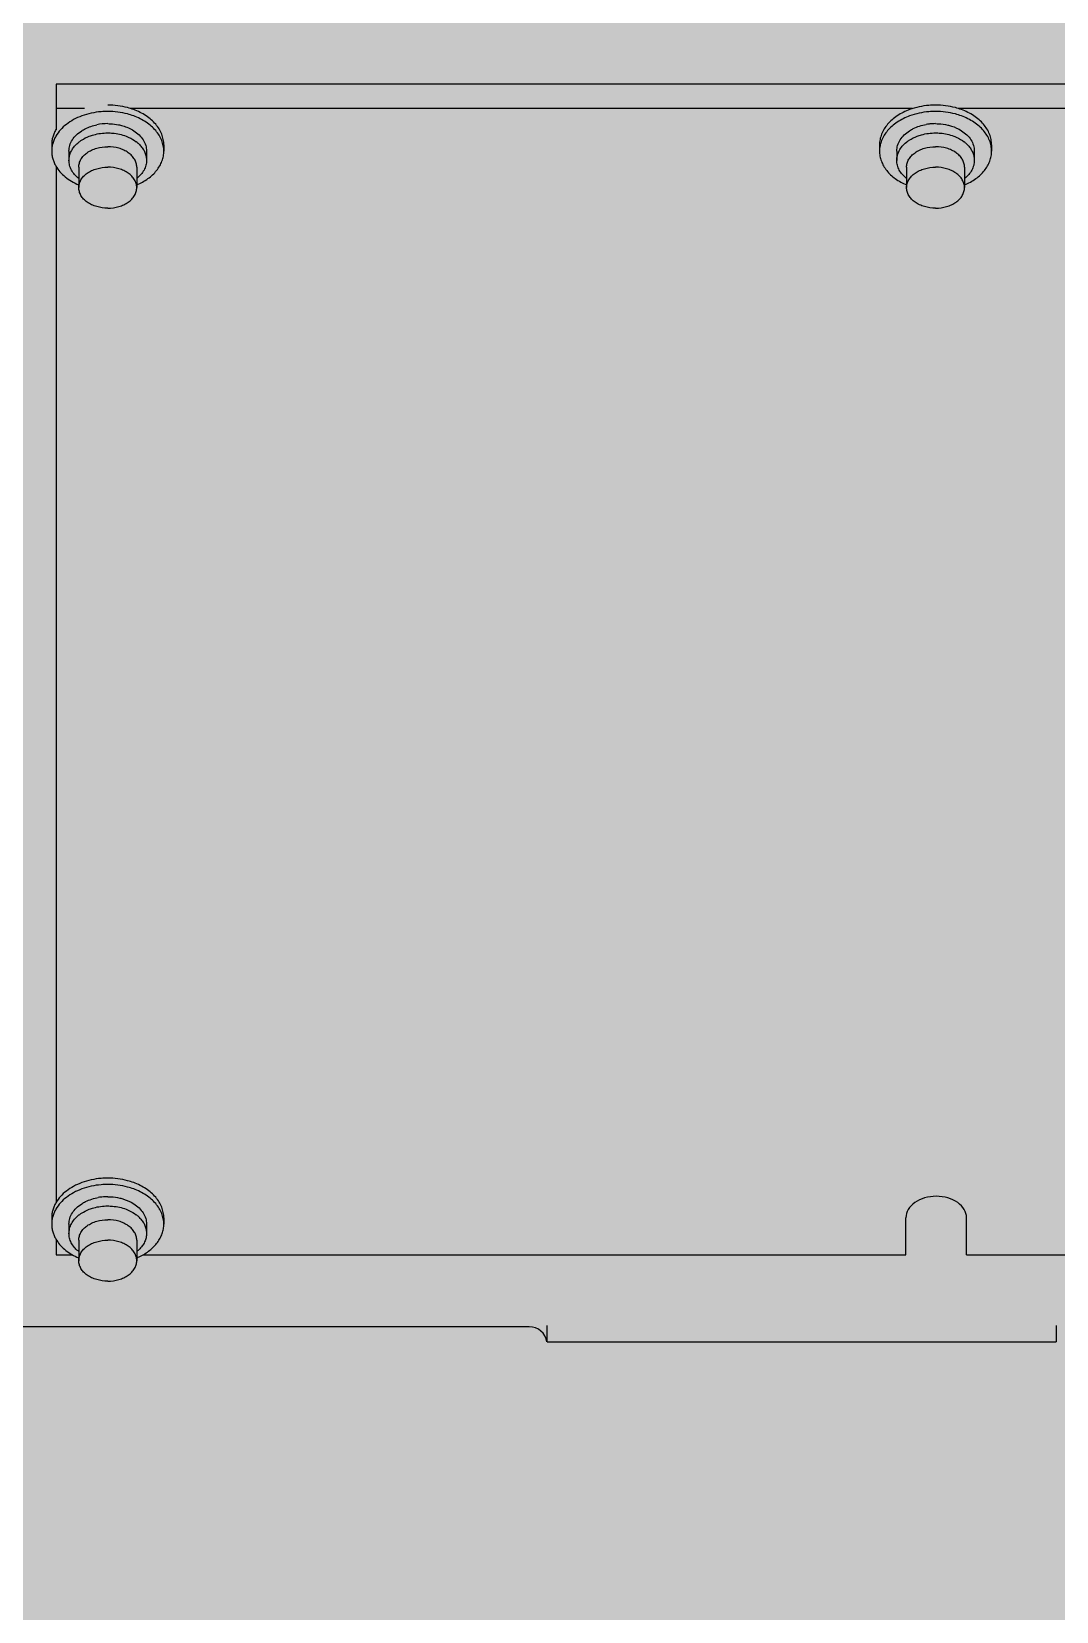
# Model space of a CAD drawing. Header units: millimetres. Extents: x -18489 to 17339, y -1599 to 10961.
# Drawn here: x -16731.27 to -16712.42, y 2468.81 to 2497.87 of the extents above; entities that cross this region are included whole.
import ezdxf

# ---------------------------------------------------------------- set-up
doc = ezdxf.new("R2010")
doc.units = ezdxf.units.MM
for name, color, linetype in [('188K-SM-03-F10-MECH-EQ-Y2257103$0$0 Xref', 8, 'Continuous'), ('188K-SM-03-F10-MECH-EQ-Y2257103$0$M-EQU-FOUNDATION', 8, 'Continuous'), ('188K-SM-03-F10-MECH-EQ-Y2257103$0$Micron CUP L10 HVAC EQU$0$M-MECH-EQU', 136, 'Continuous'), ('188K-SM-03-F10-MECH-EQ-Y2257103$0$Micron CUP L10 HVAC EQU$0$M-PHASE1 AREA', 252, 'Continuous')]:
    doc.layers.add(name, color=color, linetype=linetype)
pattern_1 = [(50, (4473.52, 709.2), (54.6554, -4.78173), [5.715, -62.865]), (355, (4473.52, 709.2), (-10.57303, 57.31705), [4.572, -50.29218]), (100.45144, (4478.076, 708.8), (44.08237, 52.53533), [4.857, -53.42707]), (46.1842, (4473.52, 724.44), (81.32371, -12.6127), [8.5725, -94.2975]), (96.63556, (4480.3, 723.39), (71.22124, 74.22784), [7.2855, -80.14068]), (351.18415, (4473.52, 724.44), (71.22124, 74.22784), [6.858, -75.43792]), (21, (4481.14, 720.63), (45.48432, -30.67956), [5.715, -62.865]), (326, (4481.14, 720.63), (18.54061, 55.25639), [4.572, -50.292]), (71.45144, (4484.93, 718.07), (64.02493, 24.57683), [4.857, -53.42698]), (37.5, (4473.521, 709.2), (0.926581, 25.366512), [0, -49.6824, 0, -51.054, 0, -50.4825]), (7.5, (4473.52, 709.2), (20.0459, 30.054172), [0, -29.1084, 0, -48.5394, 0, -19.2405]), (327.5, (4456.529, 709.2), (40.677179, -1.718623), [0, -19.05, 0, -59.436, 0, -78.867]), (317.5, (4448.91, 709.2), (44.438754, 7.62795), [0, -24.765, 0, -39.4716, 0, -56.007])]

# ---------------------------------------------------------------- blocks, each defined once
blk = doc.blocks.new('188K-SM-03-F10-MECH-EQ-Y2257103$0$Micron CUP L10 HVAC EQU$0$A$C0c53ceb0')
at = {"layer": '188K-SM-03-F10-MECH-EQ-Y2257103$0$Micron CUP L10 HVAC EQU$0$M-PHASE1 AREA'}
for p, q in [((-5553.19549, 15794.82288), (-5876.70469, 15794.82288)), ((-5876.70469, 15794.82288), (-5876.70469, 15786.46421)), ((-5871.44034, 15790.33748), (-5876.70469, 15790.33748)), ((-5719.20072, 15790.33748), (-5862.93909, 15790.33748)), ((-5566.96109, 15790.33748), (-5710.69947, 15790.33748)), ((-5877.49761, 15783.69909), (-5877.49761, 15782.53288)), ((-5856.88183, 15783.69909), (-5856.88183, 15782.53288)), ((-5725.25798, 15783.69909), (-5725.25798, 15782.53288)), ((-5704.6422, 15783.69909), (-5704.6422, 15782.53288)), ((-5874.31961, 15782.53288), (-5874.31961, 15780.82843)), ((-5860.05983, 15782.53288), (-5860.05983, 15780.82843)), ((-5722.07998, 15782.53288), (-5722.07998, 15780.82843)), ((-5707.8202, 15782.53288), (-5707.8202, 15780.82843)), ((-5876.70469, 15779.76775), (-5876.70469, 15589.10648)), ((-5872.5181, 15779.57251), (-5872.5181, 15775.80478)), ((-5861.86133, 15779.57251), (-5861.86133, 15775.80478)), ((-5720.27848, 15779.57251), (-5720.27848, 15775.80478)), ((-5709.6217, 15779.57251), (-5709.6217, 15775.80478)), ((-5877.49761, 15586.34136), (-5877.49761, 15585.17515)), ((-5856.88183, 15586.34136), (-5856.88183, 15585.17515)), ((-5720.40535, 15579.52354), (-5720.40535, 15586.34136)), ((-5709.24111, 15579.52354), (-5709.24111, 15586.34136)), ((-5874.31961, 15585.17515), (-5874.31961, 15583.4707)), ((-5860.05983, 15585.17515), (-5860.05983, 15583.4707)), ((-5876.70469, 15582.41002), (-5876.70469, 15579.52354)), ((-5872.5181, 15582.21478), (-5872.5181, 15578.44705)), ((-5861.86133, 15582.21478), (-5861.86133, 15578.44705)), ((-5876.70469, 15579.52354), (-5873.66958, 15579.52354)), ((-5860.70985, 15579.52354), (-5720.40535, 15579.52354)), ((-5709.24111, 15579.52354), (-5569.19033, 15579.52354)), ((-5789.67437, 15566.28856), (-5905.70634, 15566.28856)), ((-5786.37585, 15563.4975), (-5786.37585, 15566.52208)), ((-5692.74848, 15566.52208), (-5692.74848, 15563.4975)), ((-5786.37585, 15563.4975), (-5692.74848, 15563.4975))]:
    blk.add_line(p, q, dxfattribs=at)
for centre, radius, start, end in [((-5867.2027, 15777.72024), 9.85425, 89.9245055, 101.54312), ((-5714.98552, 15777.84021), 9.73227, 97.1739976, 100.0449696), ((-5714.96839, 15777.71248), 9.86114, 96.1744783, 97.1800614), ((-5714.95133, 15777.54409), 10.03038, 89.9929258, 96.1678883), ((-5868.75148, 15779.4425), 6.05109, 127.5022766, 131.014385), ((-5865.66694, 15779.39478), 6.11268, 49.0033146, 52.4800237), ((-5716.42433, 15779.33262), 6.19155, 127.5258068, 128.9357053), ((-5713.36988, 15779.4672), 6.02027, 46.9069085, 52.4938278), ((-5713.02108, 15779.84822), 5.50374, 42.7749544, 46.8486984), ((-5867.22514, 15580.48248), 9.73227, 97.1739976, 100.0449696), ((-5867.20801, 15580.35475), 9.86114, 96.1744783, 97.1800614), ((-5867.19095, 15580.18636), 10.03038, 89.9929258, 96.1678883), ((-5868.66396, 15581.97489), 6.19155, 127.5258068, 128.9357053), ((-5865.60951, 15582.10947), 6.02027, 46.9069085, 52.4938278), ((-5865.2607, 15582.49049), 5.50374, 42.7749544, 46.8486984), ((-5865.49568, 15584.70025), 5.84634, 308.528757, 313.6162458), ((-5867.99542, 15589.53259), 11.52164, 244.948865, 246.842348), ((-5868.74194, 15584.8695), 6.06708, 229.7708212, 231.4191546), ((-5866.3729, 15589.50598), 11.4928, 293.1588691, 296.1903204), ((-5789.67437, 15562.99004), 3.29853, 8.8498831, 90)]:
    blk.add_arc(centre, radius, start, end, dxfattribs=at)
for points, knots in [([(-5867.18972, 15789.82166), (-5867.60222, 15789.82166), (-5869.21898, 15789.75322), (-5870.82762, 15789.41204), (-5871.95851, 15788.99473)], [0, 0, 0, 0, 0.254957247, 1, 1, 1, 1]), ([(-5862.42092, 15790.16094), (-5862.79178, 15790.29779), (-5864.3362, 15790.78471), (-5865.96695, 15790.98786), (-5867.18972, 15790.98786)], [0, 0, 0, 0, 0.244303598, 1, 1, 1, 1]), ([(-5862.42092, 15788.99473), (-5862.79178, 15789.13158), (-5864.3362, 15789.6185), (-5865.96695, 15789.82166), (-5867.18972, 15789.82166)], [0, 0, 0, 0, 0.244303598, 1, 1, 1, 1]), ([(-5856.88183, 15783.69909), (-5856.88183, 15784.03058), (-5856.94708, 15784.70126), (-5857.23736, 15785.68245), (-5857.71342, 15786.6244), (-5858.3648, 15787.50918), (-5859.17856, 15788.32141), (-5860.48476, 15789.30811), (-5861.62205, 15789.86615), (-5862.42092, 15790.16094)], [0, 0, 0, 0, 0.109955226, 0.22189253, 0.337552064, 0.458254815, 0.584817439, 0.717546671, 1, 1, 1, 1]), ([(-5719.71888, 15790.16094), (-5720.51776, 15789.86615), (-5721.65504, 15789.30811), (-5722.96125, 15788.32141), (-5723.77501, 15787.50918), (-5724.42639, 15786.6244), (-5724.90245, 15785.68245), (-5725.19273, 15784.70126), (-5725.25798, 15784.03058), (-5725.25798, 15783.69909)], [0, 0, 0, 0, 0.282453329, 0.415182561, 0.541745185, 0.662447936, 0.77810747, 0.890044774, 1, 1, 1, 1]), ([(-5714.95009, 15790.98786), (-5715.36259, 15790.98786), (-5716.97936, 15790.91942), (-5718.588, 15790.57824), (-5719.71888, 15790.16094)], [0, 0, 0, 0, 0.254957247, 1, 1, 1, 1]), ([(-5714.95009, 15789.82166), (-5715.36259, 15789.82166), (-5716.97936, 15789.75322), (-5718.588, 15789.41204), (-5719.71888, 15788.99473)], [0, 0, 0, 0, 0.254957247, 1, 1, 1, 1]), ([(-5710.1813, 15790.16094), (-5710.55215, 15790.29779), (-5712.09657, 15790.78471), (-5713.72733, 15790.98786), (-5714.95009, 15790.98786)], [0, 0, 0, 0, 0.244303598, 1, 1, 1, 1]), ([(-5710.1813, 15788.99473), (-5710.55215, 15789.13158), (-5712.09657, 15789.6185), (-5713.72733, 15789.82166), (-5714.95009, 15789.82166)], [0, 0, 0, 0, 0.244303598, 1, 1, 1, 1]), ([(-5704.6422, 15783.69909), (-5704.6422, 15784.03058), (-5704.70745, 15784.70126), (-5704.99773, 15785.68245), (-5705.4738, 15786.6244), (-5706.12517, 15787.50918), (-5706.93894, 15788.32141), (-5708.24514, 15789.30811), (-5709.38242, 15789.86615), (-5710.1813, 15790.16094)], [0, 0, 0, 0, 0.109955226, 0.22189253, 0.337552064, 0.458254815, 0.584817439, 0.717546671, 1, 1, 1, 1]), ([(-5871.95851, 15788.99473), (-5872.47941, 15788.80252), (-5873.47137, 15788.35854), (-5874.8047, 15787.50019), (-5875.91048, 15786.48857), (-5876.48903, 15785.70754), (-5876.72382, 15785.30357)], [0, 0, 0, 0, 0.271324072, 0.528954938, 0.771670897, 1, 1, 1, 1]), ([(-5871.96324, 15786.27778), (-5871.76057, 15786.40696), (-5870.88755, 15786.90131), (-5869.92085, 15787.22223), (-5869.17459, 15787.37517)], [0, 0, 0, 0, 0.239828746, 1, 1, 1, 1]), ([(-5867.18972, 15787.57447), (-5867.02226, 15787.57447), (-5866.3568, 15787.55786), (-5865.69283, 15787.47518), (-5865.20484, 15787.37517)], [0, 0, 0, 0, 0.251592862, 1, 1, 1, 1]), ([(-5865.20484, 15787.37517), (-5864.94958, 15787.32286), (-5863.97721, 15787.08167), (-5863.04139, 15786.67625), (-5862.4162, 15786.27778)], [0, 0, 0, 0, 0.26006325, 1, 1, 1, 1]), ([(-5856.88183, 15782.53288), (-5856.88183, 15782.86437), (-5856.94708, 15783.53505), (-5857.23736, 15784.51625), (-5857.71342, 15785.4582), (-5858.3648, 15786.34298), (-5859.17856, 15787.15521), (-5860.48476, 15788.14191), (-5861.62205, 15788.69994), (-5862.42092, 15788.99473)], [0, 0, 0, 0, 0.109955226, 0.22189253, 0.337552064, 0.458254815, 0.584817439, 0.717546671, 1, 1, 1, 1]), ([(-5719.71888, 15788.99473), (-5720.51776, 15788.69994), (-5721.65504, 15788.14191), (-5722.96125, 15787.15521), (-5723.77501, 15786.34298), (-5724.42639, 15785.4582), (-5724.90245, 15784.51625), (-5725.19273, 15783.53505), (-5725.25798, 15782.86437), (-5725.25798, 15782.53288)], [0, 0, 0, 0, 0.282453329, 0.415182561, 0.541745185, 0.662447936, 0.77810747, 0.890044774, 1, 1, 1, 1]), ([(-5719.72361, 15786.27778), (-5719.50422, 15786.41761), (-5718.55473, 15786.9499), (-5717.49722, 15787.27903), (-5716.68303, 15787.42329)], [0, 0, 0, 0, 0.239330495, 1, 1, 1, 1]), ([(-5714.95009, 15787.57447), (-5714.76098, 15787.57447), (-5714.01095, 15787.55334), (-5713.26299, 15787.44817), (-5712.71656, 15787.32071)], [0, 0, 0, 0, 0.252084477, 1, 1, 1, 1]), ([(-5712.71656, 15787.32071), (-5712.48459, 15787.2666), (-5711.5996, 15787.02429), (-5710.74952, 15786.64296), (-5710.17657, 15786.27778)], [0, 0, 0, 0, 0.25958004, 1, 1, 1, 1]), ([(-5704.6422, 15782.53288), (-5704.6422, 15782.86437), (-5704.70745, 15783.53505), (-5704.99773, 15784.51625), (-5705.4738, 15785.4582), (-5706.12517, 15786.34298), (-5706.93894, 15787.15521), (-5708.24514, 15788.14191), (-5709.38242, 15788.69994), (-5710.1813, 15788.99473)], [0, 0, 0, 0, 0.109955226, 0.22189253, 0.337552064, 0.458254815, 0.584817439, 0.717546671, 1, 1, 1, 1]), ([(-5876.72382, 15786.46977), (-5876.84927, 15786.25392), (-5877.07205, 15785.81224), (-5877.31665, 15785.11968), (-5877.46456, 15784.41304), (-5877.49761, 15783.93612), (-5877.49761, 15783.69909)], [0, 0, 0, 0, 0.257512723, 0.508724866, 0.755506666, 1, 1, 1, 1]), ([(-5876.72382, 15785.30357), (-5876.84927, 15785.08772), (-5877.07205, 15784.64604), (-5877.31665, 15783.95348), (-5877.46456, 15783.24684), (-5877.49761, 15782.76991), (-5877.49761, 15782.53288)], [0, 0, 0, 0, 0.257512723, 0.508724866, 0.755506666, 1, 1, 1, 1]), ([(-5874.31959, 15782.53288), (-5874.31959, 15782.8859), (-5874.20976, 15783.6105), (-5873.73135, 15784.63005), (-5872.96908, 15785.54805), (-5872.31944, 15786.05076), (-5871.96324, 15786.27778)], [0, 0, 0, 0, 0.229920631, 0.469253804, 0.72489402, 1, 1, 1, 1]), ([(-5873.15862, 15783.58592), (-5873.12474, 15783.62259), (-5872.98525, 15783.76931), (-5872.83757, 15783.90821), (-5872.7225, 15784.00832)], [0, 0, 0, 0, 0.246618863, 1, 1, 1, 1]), ([(-5872.43535, 15784.24301), (-5872.30009, 15784.3469), (-5871.72113, 15784.75525), (-5871.08001, 15785.07264), (-5870.57793, 15785.26438)], [0, 0, 0, 0, 0.24089007, 1, 1, 1, 1]), ([(-5870.57793, 15785.26438), (-5870.31562, 15785.36455), (-5869.22037, 15785.72137), (-5868.05982, 15785.87002), (-5867.18972, 15785.87002)], [0, 0, 0, 0, 0.243974103, 1, 1, 1, 1]), ([(-5867.18972, 15785.87002), (-5866.89599, 15785.87002), (-5865.7461, 15785.8199), (-5864.60217, 15785.57015), (-5863.8015, 15785.26438)], [0, 0, 0, 0, 0.255236185, 1, 1, 1, 1]), ([(-5863.8015, 15785.26438), (-5863.62998, 15785.19888), (-5862.97725, 15784.92488), (-5862.3599, 15784.5624), (-5861.94409, 15784.24301)], [0, 0, 0, 0, 0.259357224, 1, 1, 1, 1]), ([(-5862.4162, 15786.27778), (-5862.05999, 15786.05076), (-5861.41036, 15785.54805), (-5860.64809, 15784.63005), (-5860.16967, 15783.6105), (-5860.05984, 15782.8859), (-5860.05984, 15782.53288)], [0, 0, 0, 0, 0.27510598, 0.530746196, 0.770079369, 1, 1, 1, 1]), ([(-5861.65693, 15784.00832), (-5861.61821, 15783.97464), (-5861.46723, 15783.83978), (-5861.32337, 15783.69691), (-5861.22081, 15783.58592)], [0, 0, 0, 0, 0.253488751, 1, 1, 1, 1]), ([(-5722.07997, 15782.53288), (-5722.07997, 15782.8859), (-5721.97014, 15783.6105), (-5721.49172, 15784.63005), (-5720.72945, 15785.54805), (-5720.07982, 15786.05076), (-5719.72361, 15786.27778)], [0, 0, 0, 0, 0.229920631, 0.469253804, 0.72489402, 1, 1, 1, 1]), ([(-5722.07997, 15780.82843), (-5722.07997, 15781.13128), (-5722.00009, 15781.74895), (-5721.6485, 15782.63419), (-5721.08075, 15783.45548), (-5720.58762, 15783.92877), (-5720.3154, 15784.14872)], [0, 0, 0, 0, 0.234069694, 0.475329886, 0.729505668, 1, 1, 1, 1]), ([(-5720.19572, 15784.24301), (-5720.06047, 15784.3469), (-5719.4815, 15784.75525), (-5718.84038, 15785.07264), (-5718.3383, 15785.26438)], [0, 0, 0, 0, 0.24089007, 1, 1, 1, 1]), ([(-5718.3383, 15785.26438), (-5718.07599, 15785.36455), (-5716.98075, 15785.72137), (-5715.8202, 15785.87002), (-5714.95009, 15785.87002)], [0, 0, 0, 0, 0.243974103, 1, 1, 1, 1]), ([(-5714.95009, 15785.87002), (-5714.65637, 15785.87002), (-5713.50648, 15785.8199), (-5712.36255, 15785.57015), (-5711.56188, 15785.26438)], [0, 0, 0, 0, 0.255236185, 1, 1, 1, 1]), ([(-5711.56188, 15785.26438), (-5711.39036, 15785.19888), (-5710.73763, 15784.92488), (-5710.12027, 15784.5624), (-5709.70446, 15784.24301)], [0, 0, 0, 0, 0.259357224, 1, 1, 1, 1]), ([(-5710.17657, 15786.27778), (-5709.82037, 15786.05076), (-5709.17073, 15785.54805), (-5708.40846, 15784.63005), (-5707.93005, 15783.6105), (-5707.82022, 15782.8859), (-5707.82022, 15782.53288)], [0, 0, 0, 0, 0.27510598, 0.530746196, 0.770079369, 1, 1, 1, 1]), ([(-5877.49761, 15782.53288), (-5877.49761, 15782.29585), (-5877.46456, 15781.81892), (-5877.31665, 15781.11228), (-5877.07205, 15780.41972), (-5876.84927, 15779.97805), (-5876.72382, 15779.76219)], [0, 0, 0, 0, 0.244493334, 0.491275134, 0.742487277, 1, 1, 1, 1]), ([(-5874.31959, 15780.82843), (-5874.31959, 15781.07199), (-5874.26855, 15781.56545), (-5874.0418, 15782.28495), (-5873.67099, 15782.9716), (-5873.34184, 15783.38761), (-5873.15862, 15783.58592)], [0, 0, 0, 0, 0.238846911, 0.482532129, 0.735232997, 1, 1, 1, 1]), ([(-5872.52548, 15777.48441), (-5872.80197, 15777.70501), (-5873.30301, 15778.1803), (-5873.88044, 15779.00714), (-5874.23826, 15779.89964), (-5874.31959, 15780.52292), (-5874.31959, 15780.82843)], [0, 0, 0, 0, 0.270746738, 0.524995294, 0.766149282, 1, 1, 1, 1]), ([(-5872.51809, 15779.57251), (-5872.51809, 15779.8199), (-5872.4463, 15780.32621), (-5872.13215, 15781.04467), (-5871.62822, 15781.70075), (-5870.95724, 15782.27088), (-5870.14531, 15782.73632), (-5868.89973, 15783.20211), (-5867.8761, 15783.34025), (-5867.18972, 15783.34025)], [0, 0, 0, 0, 0.103362596, 0.210478727, 0.324204974, 0.446028764, 0.576049326, 0.713211012, 1, 1, 1, 1]), ([(-5861.86135, 15779.57251), (-5861.86135, 15779.8199), (-5861.93314, 15780.32621), (-5862.24729, 15781.04467), (-5862.75121, 15781.70075), (-5863.4222, 15782.27088), (-5864.23412, 15782.73632), (-5865.4797, 15783.20211), (-5866.50333, 15783.34025), (-5867.18972, 15783.34025)], [0, 0, 0, 0, 0.103362596, 0.210478727, 0.324204974, 0.446028764, 0.576049326, 0.713211012, 1, 1, 1, 1]), ([(-5860.05984, 15780.82843), (-5860.05984, 15780.52292), (-5860.14117, 15779.89964), (-5860.49899, 15779.00714), (-5861.07643, 15778.1803), (-5861.57746, 15777.70501), (-5861.85395, 15777.48441)], [0, 0, 0, 0, 0.233850718, 0.475004706, 0.729253262, 1, 1, 1, 1]), ([(-5861.85299, 15776.29702), (-5861.12714, 15776.6076), (-5860.09908, 15777.17479), (-5858.92726, 15778.14151), (-5858.19995, 15778.92577), (-5857.61974, 15779.77103), (-5857.19687, 15780.66411), (-5856.93958, 15781.58981), (-5856.88183, 15782.22068), (-5856.88183, 15782.53288)], [0, 0, 0, 0, 0.280801595, 0.412884769, 0.539134721, 0.659942893, 0.776135559, 0.888958728, 1, 1, 1, 1]), ([(-5861.22081, 15783.58592), (-5861.03759, 15783.38761), (-5860.70844, 15782.9716), (-5860.33764, 15782.28495), (-5860.11089, 15781.56545), (-5860.05984, 15781.07199), (-5860.05984, 15780.82843)], [0, 0, 0, 0, 0.264767003, 0.517467871, 0.761153089, 1, 1, 1, 1]), ([(-5725.25798, 15782.53288), (-5725.25798, 15782.22068), (-5725.20023, 15781.58981), (-5724.94293, 15780.66411), (-5724.52007, 15779.77103), (-5723.93986, 15778.92577), (-5723.21255, 15778.14151), (-5722.04073, 15777.17479), (-5721.01267, 15776.6076), (-5720.28682, 15776.29702)], [0, 0, 0, 0, 0.111041272, 0.223864441, 0.340057107, 0.460865279, 0.587115231, 0.719198405, 1, 1, 1, 1]), ([(-5720.28586, 15777.48441), (-5720.56235, 15777.70501), (-5721.06338, 15778.1803), (-5721.64082, 15779.00714), (-5721.99864, 15779.89964), (-5722.07997, 15780.52292), (-5722.07997, 15780.82843)], [0, 0, 0, 0, 0.270746738, 0.524995294, 0.766149282, 1, 1, 1, 1]), ([(-5720.27846, 15779.57251), (-5720.27846, 15779.8199), (-5720.20667, 15780.32621), (-5719.89252, 15781.04467), (-5719.3886, 15781.70075), (-5718.71761, 15782.27088), (-5717.90568, 15782.73632), (-5716.6601, 15783.20211), (-5715.63647, 15783.34025), (-5714.95009, 15783.34025)], [0, 0, 0, 0, 0.103362596, 0.210478727, 0.324204974, 0.446028764, 0.576049326, 0.713211012, 1, 1, 1, 1]), ([(-5709.62172, 15779.57251), (-5709.62172, 15779.8199), (-5709.69351, 15780.32621), (-5710.00766, 15781.04467), (-5710.51158, 15781.70075), (-5711.18257, 15782.27088), (-5711.9945, 15782.73632), (-5713.24008, 15783.20211), (-5714.26371, 15783.34025), (-5714.95009, 15783.34025)], [0, 0, 0, 0, 0.103362596, 0.210478727, 0.324204974, 0.446028764, 0.576049326, 0.713211012, 1, 1, 1, 1]), ([(-5707.82022, 15780.82843), (-5707.82022, 15780.52292), (-5707.90155, 15779.89964), (-5708.25936, 15779.00714), (-5708.8368, 15778.1803), (-5709.33784, 15777.70501), (-5709.61433, 15777.48441)], [0, 0, 0, 0, 0.233850718, 0.475004706, 0.729253262, 1, 1, 1, 1]), ([(-5709.61336, 15776.29702), (-5708.88752, 15776.6076), (-5707.85946, 15777.17479), (-5706.68763, 15778.14151), (-5705.96032, 15778.92577), (-5705.38011, 15779.77103), (-5704.95725, 15780.66411), (-5704.69995, 15781.58981), (-5704.6422, 15782.22068), (-5704.6422, 15782.53288)], [0, 0, 0, 0, 0.280801595, 0.412884769, 0.539134721, 0.659942893, 0.776135559, 0.888958728, 1, 1, 1, 1]), ([(-5708.98119, 15783.58592), (-5708.79797, 15783.38761), (-5708.46882, 15782.9716), (-5708.09801, 15782.28495), (-5707.87126, 15781.56545), (-5707.82022, 15781.07199), (-5707.82022, 15780.82843)], [0, 0, 0, 0, 0.264767003, 0.517467871, 0.761153089, 1, 1, 1, 1]), ([(-5876.72382, 15779.76219), (-5876.51077, 15779.39561), (-5875.99529, 15778.68459), (-5875.02183, 15777.74706), (-5873.85374, 15776.93197), (-5872.98387, 15776.49275), (-5872.52645, 15776.29702)], [0, 0, 0, 0, 0.230036648, 0.473173706, 0.730068369, 1, 1, 1, 1]), ([(-5872.51809, 15775.80478), (-5872.51809, 15776.05216), (-5872.4463, 15776.55847), (-5872.13215, 15777.27693), (-5871.62822, 15777.93302), (-5870.95724, 15778.50315), (-5870.14531, 15778.96858), (-5868.89973, 15779.43438), (-5867.8761, 15779.57251), (-5867.18972, 15779.57251)], [0, 0, 0, 0, 0.103362596, 0.210478727, 0.324204974, 0.446028764, 0.576049326, 0.713211012, 1, 1, 1, 1]), ([(-5861.86135, 15775.80478), (-5861.86135, 15776.05216), (-5861.93314, 15776.55847), (-5862.24729, 15777.27693), (-5862.75121, 15777.93302), (-5863.4222, 15778.50315), (-5864.23412, 15778.96858), (-5865.4797, 15779.43438), (-5866.50333, 15779.57251), (-5867.18972, 15779.57251)], [0, 0, 0, 0, 0.103362596, 0.210478727, 0.324204974, 0.446028764, 0.576049326, 0.713211012, 1, 1, 1, 1]), ([(-5720.27846, 15775.80478), (-5720.27846, 15776.05216), (-5720.20667, 15776.55847), (-5719.89252, 15777.27693), (-5719.3886, 15777.93302), (-5718.71761, 15778.50315), (-5717.90568, 15778.96858), (-5716.6601, 15779.43438), (-5715.63647, 15779.57251), (-5714.95009, 15779.57251)], [0, 0, 0, 0, 0.103362596, 0.210478727, 0.324204974, 0.446028764, 0.576049326, 0.713211012, 1, 1, 1, 1]), ([(-5709.62172, 15775.80478), (-5709.62172, 15776.05216), (-5709.69351, 15776.55847), (-5710.00766, 15777.27693), (-5710.51158, 15777.93302), (-5711.18257, 15778.50315), (-5711.9945, 15778.96858), (-5713.24008, 15779.43438), (-5714.26371, 15779.57251), (-5714.95009, 15779.57251)], [0, 0, 0, 0, 0.103362596, 0.210478727, 0.324204974, 0.446028764, 0.576049326, 0.713211012, 1, 1, 1, 1]), ([(-5867.18972, 15772.03704), (-5867.8761, 15772.03704), (-5868.89973, 15772.17518), (-5870.14531, 15772.64097), (-5870.95724, 15773.10641), (-5871.62822, 15773.67654), (-5872.13215, 15774.33262), (-5872.4463, 15775.05108), (-5872.51809, 15775.55739), (-5872.51809, 15775.80478)], [0, 0, 0, 0, 0.286788988, 0.423950674, 0.553971236, 0.675795026, 0.789521273, 0.896637404, 1, 1, 1, 1]), ([(-5867.18972, 15772.03704), (-5866.50333, 15772.03704), (-5865.4797, 15772.17518), (-5864.23412, 15772.64097), (-5863.4222, 15773.10641), (-5862.75121, 15773.67654), (-5862.24729, 15774.33262), (-5861.93314, 15775.05108), (-5861.86135, 15775.55739), (-5861.86135, 15775.80478)], [0, 0, 0, 0, 0.286788988, 0.423950674, 0.553971236, 0.675795026, 0.789521273, 0.896637404, 1, 1, 1, 1]), ([(-5714.95009, 15772.03704), (-5715.63647, 15772.03704), (-5716.6601, 15772.17518), (-5717.90568, 15772.64097), (-5718.71761, 15773.10641), (-5719.3886, 15773.67654), (-5719.89252, 15774.33262), (-5720.20667, 15775.05108), (-5720.27846, 15775.55739), (-5720.27846, 15775.80478)], [0, 0, 0, 0, 0.286788988, 0.423950674, 0.553971236, 0.675795026, 0.789521273, 0.896637404, 1, 1, 1, 1]), ([(-5714.95009, 15772.03704), (-5714.26371, 15772.03704), (-5713.24008, 15772.17518), (-5711.9945, 15772.64097), (-5711.18257, 15773.10641), (-5710.51158, 15773.67654), (-5710.00766, 15774.33262), (-5709.69351, 15775.05108), (-5709.62172, 15775.55739), (-5709.62172, 15775.80478)], [0, 0, 0, 0, 0.286788988, 0.423950674, 0.553971236, 0.675795026, 0.789521273, 0.896637404, 1, 1, 1, 1]), ([(-5871.95851, 15592.80321), (-5872.47941, 15592.61099), (-5873.47137, 15592.16702), (-5874.8047, 15591.30866), (-5875.91048, 15590.29705), (-5876.48903, 15589.51602), (-5876.72382, 15589.11204)], [0, 0, 0, 0, 0.271324072, 0.528954938, 0.771670897, 1, 1, 1, 1]), ([(-5867.18972, 15593.63013), (-5867.60222, 15593.63013), (-5869.21898, 15593.56169), (-5870.82762, 15593.22051), (-5871.95851, 15592.80321)], [0, 0, 0, 0, 0.254957247, 1, 1, 1, 1]), ([(-5867.18972, 15592.46393), (-5867.60222, 15592.46393), (-5869.21898, 15592.39549), (-5870.82762, 15592.05431), (-5871.95851, 15591.637)], [0, 0, 0, 0, 0.254957247, 1, 1, 1, 1]), ([(-5862.42092, 15592.80321), (-5862.79178, 15592.94006), (-5864.3362, 15593.42698), (-5865.96695, 15593.63013), (-5867.18972, 15593.63013)], [0, 0, 0, 0, 0.244303598, 1, 1, 1, 1]), ([(-5862.42092, 15591.637), (-5862.79178, 15591.77385), (-5864.3362, 15592.26077), (-5865.96695, 15592.46393), (-5867.18972, 15592.46393)], [0, 0, 0, 0, 0.244303598, 1, 1, 1, 1]), ([(-5856.88183, 15586.34136), (-5856.88183, 15586.67285), (-5856.94708, 15587.34353), (-5857.23736, 15588.32472), (-5857.71342, 15589.26667), (-5858.3648, 15590.15145), (-5859.17856, 15590.96368), (-5860.48476, 15591.95038), (-5861.62205, 15592.50842), (-5862.42092, 15592.80321)], [0, 0, 0, 0, 0.109955226, 0.22189253, 0.337552064, 0.458254815, 0.584817439, 0.717546671, 1, 1, 1, 1]), ([(-5876.72382, 15589.11204), (-5876.84927, 15588.89619), (-5877.07205, 15588.45451), (-5877.31665, 15587.76195), (-5877.46456, 15587.05531), (-5877.49761, 15586.57839), (-5877.49761, 15586.34136)], [0, 0, 0, 0, 0.257512723, 0.508724866, 0.755506666, 1, 1, 1, 1]), ([(-5871.95851, 15591.637), (-5872.47941, 15591.44479), (-5873.47137, 15591.00081), (-5874.8047, 15590.14246), (-5875.91048, 15589.13084), (-5876.48903, 15588.34981), (-5876.72382, 15587.94584)], [0, 0, 0, 0, 0.271324072, 0.528954938, 0.771670897, 1, 1, 1, 1]), ([(-5871.96324, 15588.92005), (-5871.74385, 15589.05988), (-5870.79435, 15589.59217), (-5869.73685, 15589.9213), (-5868.92265, 15590.06556)], [0, 0, 0, 0, 0.239330495, 1, 1, 1, 1]), ([(-5867.18972, 15590.21674), (-5867.0006, 15590.21674), (-5866.25058, 15590.19561), (-5865.50261, 15590.09044), (-5864.95619, 15589.96298)], [0, 0, 0, 0, 0.252084477, 1, 1, 1, 1]), ([(-5864.95619, 15589.96298), (-5864.72421, 15589.90887), (-5863.83922, 15589.66656), (-5862.98915, 15589.28523), (-5862.4162, 15588.92005)], [0, 0, 0, 0, 0.25958004, 1, 1, 1, 1]), ([(-5856.88183, 15585.17515), (-5856.88183, 15585.50664), (-5856.94708, 15586.17732), (-5857.23736, 15587.15852), (-5857.71342, 15588.10047), (-5858.3648, 15588.98525), (-5859.17856, 15589.79748), (-5860.48476, 15590.78418), (-5861.62205, 15591.34221), (-5862.42092, 15591.637)], [0, 0, 0, 0, 0.109955226, 0.22189253, 0.337552064, 0.458254815, 0.584817439, 0.717546671, 1, 1, 1, 1]), ([(-5709.24111, 15586.34136), (-5709.24111, 15586.86446), (-5709.5808, 15587.988), (-5710.88153, 15589.27424), (-5712.70984, 15590.10051), (-5714.82323, 15590.386), (-5716.93661, 15590.10051), (-5718.76493, 15589.27424), (-5720.06565, 15587.988), (-5720.40535, 15586.86446), (-5720.40535, 15586.34136)], [0, 0, 0, 0, 0.104746837, 0.222329114, 0.356016419, 0.5, 0.643983581, 0.777670886, 0.895253162, 1, 1, 1, 1]), ([(-5876.72382, 15587.94584), (-5876.84927, 15587.72999), (-5877.07205, 15587.28831), (-5877.31665, 15586.59575), (-5877.46456, 15585.88911), (-5877.49761, 15585.41218), (-5877.49761, 15585.17515)], [0, 0, 0, 0, 0.257512723, 0.508724866, 0.755506666, 1, 1, 1, 1]), ([(-5874.31959, 15585.17515), (-5874.31959, 15585.52817), (-5874.20976, 15586.25277), (-5873.73135, 15587.27232), (-5872.96908, 15588.19032), (-5872.31944, 15588.69303), (-5871.96324, 15588.92005)], [0, 0, 0, 0, 0.229920631, 0.469253804, 0.72489402, 1, 1, 1, 1]), ([(-5874.31959, 15583.4707), (-5874.31959, 15583.77355), (-5874.23971, 15584.39122), (-5873.88813, 15585.27646), (-5873.32037, 15586.09775), (-5872.82725, 15586.57104), (-5872.55502, 15586.79099)], [0, 0, 0, 0, 0.234069694, 0.475329886, 0.729505668, 1, 1, 1, 1]), ([(-5872.43535, 15586.88528), (-5872.30009, 15586.98917), (-5871.72113, 15587.39752), (-5871.08001, 15587.71491), (-5870.57793, 15587.90665)], [0, 0, 0, 0, 0.24089007, 1, 1, 1, 1]), ([(-5870.57793, 15587.90665), (-5870.31562, 15588.00682), (-5869.22037, 15588.36365), (-5868.05982, 15588.51229), (-5867.18972, 15588.51229)], [0, 0, 0, 0, 0.243974103, 1, 1, 1, 1]), ([(-5867.18972, 15588.51229), (-5866.89599, 15588.51229), (-5865.7461, 15588.46217), (-5864.60217, 15588.21242), (-5863.8015, 15587.90665)], [0, 0, 0, 0, 0.255236185, 1, 1, 1, 1]), ([(-5863.8015, 15587.90665), (-5863.62998, 15587.84115), (-5862.97725, 15587.56715), (-5862.3599, 15587.20467), (-5861.94409, 15586.88528)], [0, 0, 0, 0, 0.259357224, 1, 1, 1, 1]), ([(-5862.4162, 15588.92005), (-5862.05999, 15588.69303), (-5861.41036, 15588.19032), (-5860.64809, 15587.27232), (-5860.16967, 15586.25277), (-5860.05984, 15585.52817), (-5860.05984, 15585.17515)], [0, 0, 0, 0, 0.27510598, 0.530746196, 0.770079369, 1, 1, 1, 1]), ([(-5861.22081, 15586.22819), (-5861.03759, 15586.02988), (-5860.70844, 15585.61387), (-5860.33764, 15584.92722), (-5860.11089, 15584.20772), (-5860.05984, 15583.71426), (-5860.05984, 15583.4707)], [0, 0, 0, 0, 0.264767003, 0.517467871, 0.761153089, 1, 1, 1, 1]), ([(-5877.49761, 15585.17515), (-5877.49761, 15584.93812), (-5877.46456, 15584.46119), (-5877.31665, 15583.75455), (-5877.07205, 15583.06199), (-5876.84927, 15582.62032), (-5876.72382, 15582.40446)], [0, 0, 0, 0, 0.244493334, 0.491275134, 0.742487277, 1, 1, 1, 1]), ([(-5872.66034, 15580.23748), (-5872.91729, 15580.45487), (-5873.38213, 15580.92046), (-5873.91539, 15581.7213), (-5874.24487, 15582.58011), (-5874.31959, 15583.17747), (-5874.31959, 15583.4707)], [0, 0, 0, 0, 0.269574381, 0.523491077, 0.765138928, 1, 1, 1, 1]), ([(-5872.51809, 15582.21478), (-5872.51809, 15582.46217), (-5872.4463, 15582.96848), (-5872.13215, 15583.68694), (-5871.62822, 15584.34302), (-5870.95724, 15584.91315), (-5870.14531, 15585.37859), (-5868.89973, 15585.84438), (-5867.8761, 15585.98252), (-5867.18972, 15585.98252)], [0, 0, 0, 0, 0.103362596, 0.210478727, 0.324204974, 0.446028764, 0.576049326, 0.713211012, 1, 1, 1, 1]), ([(-5861.86135, 15582.21478), (-5861.86135, 15582.46217), (-5861.93314, 15582.96848), (-5862.24729, 15583.68694), (-5862.75121, 15584.34302), (-5863.4222, 15584.91315), (-5864.23412, 15585.37859), (-5865.4797, 15585.84438), (-5866.50333, 15585.98252), (-5867.18972, 15585.98252)], [0, 0, 0, 0, 0.103362596, 0.210478727, 0.324204974, 0.446028764, 0.576049326, 0.713211012, 1, 1, 1, 1]), ([(-5860.05984, 15583.4707), (-5860.05984, 15583.20205), (-5860.12224, 15582.65631), (-5860.39847, 15581.8659), (-5860.84799, 15581.11986), (-5861.2434, 15580.67676), (-5861.46273, 15580.46763)], [0, 0, 0, 0, 0.236860265, 0.479513031, 0.732801805, 1, 1, 1, 1]), ([(-5861.3005, 15579.19311), (-5860.64752, 15579.51455), (-5859.72732, 15580.08431), (-5858.68653, 15581.02412), (-5858.04265, 15581.7767), (-5857.53066, 15582.57982), (-5857.15849, 15583.42236), (-5856.93248, 15584.29167), (-5856.88183, 15584.88244), (-5856.88183, 15585.17515)], [0, 0, 0, 0, 0.278914809, 0.410341784, 0.53631175, 0.65727955, 0.774063787, 0.887825769, 1, 1, 1, 1]), ([(-5876.72382, 15582.40446), (-5876.52443, 15582.06138), (-5876.04758, 15581.39462), (-5875.15458, 15580.50598), (-5874.0872, 15579.72236), (-5873.29224, 15579.2903), (-5872.87399, 15579.09479)], [0, 0, 0, 0, 0.231166026, 0.474613239, 0.731045203, 1, 1, 1, 1]), ([(-5872.51809, 15578.44705), (-5872.51809, 15578.69443), (-5872.4463, 15579.20074), (-5872.13215, 15579.9192), (-5871.62822, 15580.57529), (-5870.95724, 15581.14542), (-5870.14531, 15581.61085), (-5868.89973, 15582.07665), (-5867.8761, 15582.21478), (-5867.18972, 15582.21478)], [0, 0, 0, 0, 0.103362596, 0.210478727, 0.324204974, 0.446028764, 0.576049326, 0.713211012, 1, 1, 1, 1]), ([(-5861.86135, 15578.44705), (-5861.86135, 15578.69443), (-5861.93314, 15579.20074), (-5862.24729, 15579.9192), (-5862.75121, 15580.57529), (-5863.4222, 15581.14542), (-5864.23412, 15581.61085), (-5865.4797, 15582.07665), (-5866.50333, 15582.21478), (-5867.18972, 15582.21478)], [0, 0, 0, 0, 0.103362596, 0.210478727, 0.324204974, 0.446028764, 0.576049326, 0.713211012, 1, 1, 1, 1]), ([(-5867.18972, 15574.67931), (-5867.8761, 15574.67931), (-5868.89973, 15574.81745), (-5870.14531, 15575.28324), (-5870.95724, 15575.74868), (-5871.62822, 15576.31881), (-5872.13215, 15576.97489), (-5872.4463, 15577.69335), (-5872.51809, 15578.19966), (-5872.51809, 15578.44705)], [0, 0, 0, 0, 0.286788988, 0.423950674, 0.553971236, 0.675795026, 0.789521273, 0.896637404, 1, 1, 1, 1]), ([(-5867.18972, 15574.67931), (-5866.50333, 15574.67931), (-5865.4797, 15574.81745), (-5864.23412, 15575.28324), (-5863.4222, 15575.74868), (-5862.75121, 15576.31881), (-5862.24729, 15576.97489), (-5861.93314, 15577.69335), (-5861.86135, 15578.19966), (-5861.86135, 15578.44705)], [0, 0, 0, 0, 0.286788988, 0.423950674, 0.553971236, 0.675795026, 0.789521273, 0.896637404, 1, 1, 1, 1])]:
    blk.add_open_spline(points, degree=3, knots=knots, dxfattribs=at)
blk = doc.blocks.new('188K-SM-03-F10-MECH-EQ-Y2257103$0$Micron CUP L10 HVAC EQU')
at = {"layer": '188K-SM-03-F10-MECH-EQ-Y2257103$0$Micron CUP L10 HVAC EQU$0$M-MECH-EQU'}
blk.add_blockref('188K-SM-03-F10-MECH-EQ-Y2257103$0$Micron CUP L10 HVAC EQU$0$A$C0c53ceb0', (-206166.7, 2082.18), dxfattribs=at)
blk = doc.blocks.new('188K-SM-03-F10-MECH-EQ-Y2257103')
at = {"layer": '188K-SM-03-F10-MECH-EQ-Y2257103$0$M-EQU-FOUNDATION'}
h = blk.add_hatch(dxfattribs=at)
h.set_pattern_fill('AR-CONC', color=256, scale=0.3)
h.set_pattern_definition(pattern_1)
h.paths.add_polyline_path([(-17043.149, 4192.459), (-16393.149, 4192.459), (-16393.149, 1372.459), (-17043.149, 1372.459)], flags=16)
h.paths.add_polyline_path([(-17048.149, 4197.459), (-16388.149, 4197.459), (-16388.149, 1367.459), (-17048.149, 1367.459)])
h = blk.add_hatch(dxfattribs=at)
h.set_pattern_fill('AR-CONC', color=256, scale=0.3)
h.set_pattern_definition(pattern_1)
h.paths.add_polyline_path([(-17033.149, 4182.459), (-16403.149, 4182.459), (-16403.149, 1382.459), (-17033.149, 1382.459)])
at = {"layer": '188K-SM-03-F10-MECH-EQ-Y2257103$0$0 Xref', "xscale": 0.1, "yscale": 0.1, "zscale": 0.1}
blk.add_blockref('188K-SM-03-F10-MECH-EQ-Y2257103$0$Micron CUP L10 HVAC EQU', (4473.521, 709.199), dxfattribs=at)

msp = doc.modelspace()

# ---------------------------------------------------------------- block references
msp.add_blockref('188K-SM-03-F10-MECH-EQ-Y2257103', (0, 0))

doc.saveas('drawing.dxf')
